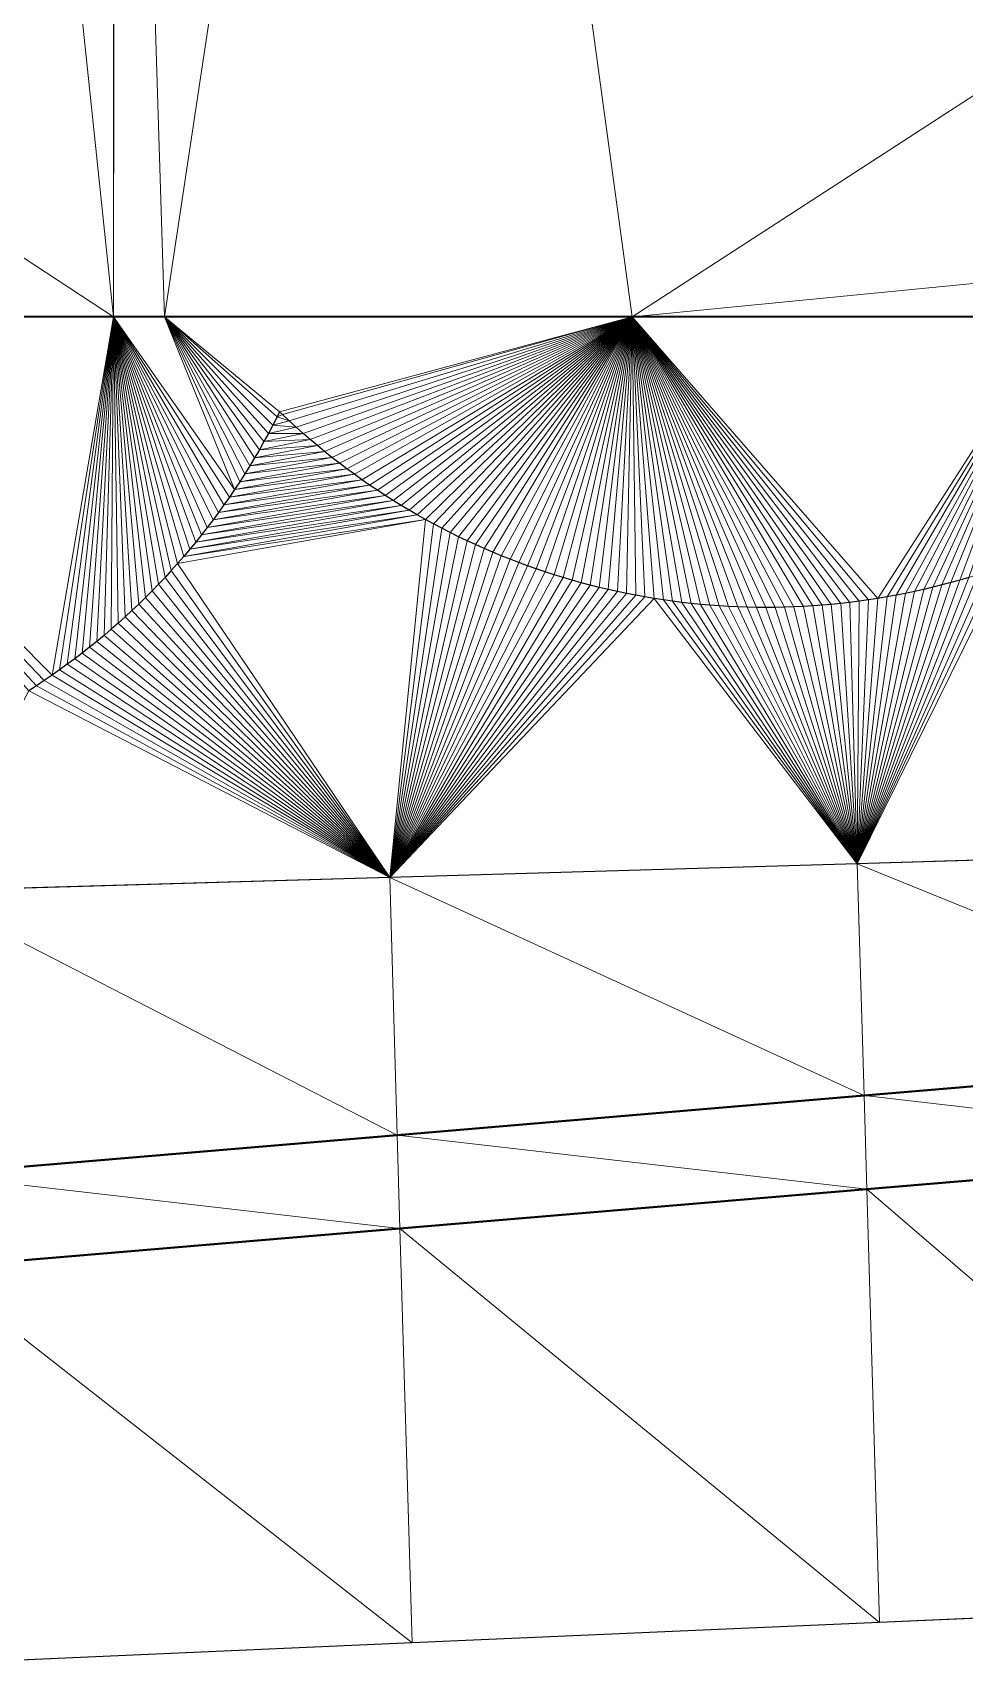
# Model space of a CAD drawing. Header units: metres. Extents: x 246428 to 246884, y 7418966 to 7419490.
# Drawn here: x 246848.24 to 246858.19, y 7419351.73 to 7419369.16 of the extents above; entities that cross this region are included whole.
import ezdxf

# ---------------------------------------------------------------- set-up
doc = ezdxf.new("R2010")
doc.units = ezdxf.units.M
doc.linetypes.add('blank name', pattern=[0])
doc.linetypes.add('HIDDEN', pattern=[9.525, 6.35, -3.175])
doc.layers.add('_12D_UNMAPPED', color=7, linetype='Continuous')
for name, color, linetype, lineweight in [('BATTER', 250, 'HIDDEN', 25), ('DRAINAGE_SWALE', 7, 'CHANNEL_DASHDOT_X4', 40), ('GRADELINES', 250, 'HIDDEN', 25), ('MISC_PATHS', 7, 'Continuous', 35)]:
    doc.layers.add(name, color=color, linetype=linetype, lineweight=lineweight)
doc.layers.add('KERB_BACK', color=7, linetype='Continuous', lineweight=35, true_color=0x5fd2ff)
doc.styles.get("Standard").update_dxf_attribs({"font": 'romans.shx', "width": 0.65})
doc.linetypes.add('CHANNEL_DASHDOT_X4', pattern='A,6,-1,1,-1,0.004,[">",Standard,S=4,R=0,X=0,Y=-1.7144],0.004,1,-1,6,-1,1,-1', length=20.008)

msp = doc.modelspace()

# ---------------------------------------------------------------- linework, layer by layer
at = {"layer": '_12D_UNMAPPED', "color": 3, "linetype": 'blank name', "lineweight": 0}
for points in [[(246849.1, 7419366.12, 36.702), (246839, 7419372.753, 36.583), (246847.267, 7419383.53, 36.571)], [(246849.1, 7419366.12, 36.702), (246847.267, 7419383.53, 36.571), (246849.1, 7419383.53, 36.585)], [(246849.643, 7419366.12, 36.698), (246849.1, 7419366.12, 36.702), (246849.1, 7419383.53, 36.585)], [(246849.643, 7419366.12, 36.698), (246849.1, 7419383.53, 36.585), (246852.267, 7419383.53, 36.561)], [(246854.643, 7419366.12, 36.661), (246849.643, 7419366.12, 36.698), (246852.267, 7419383.53, 36.561)], [(246859.2, 7419369.071, 36.608), (246854.643, 7419366.12, 36.661), (246852.267, 7419383.53, 36.561)], [(246857.267, 7419383.53, 36.524), (246859.2, 7419369.071, 36.608), (246852.267, 7419383.53, 36.561)], [(246859.2, 7419369.071, 36.608), (246857.267, 7419383.53, 36.524), (246859.2, 7419383.53, 36.51)], [(246839, 7419372.753, 36.583), (246849.1, 7419366.12, 36.702), (246844.643, 7419366.12, 36.669)], [(246854.643, 7419366.12, 36.661), (246859.2, 7419369.071, 36.608), (246859.2, 7419366.564, 36.625)], [(246854.643, 7419366.12, 36.661), (246859.2, 7419366.564, 36.625), (246859.2, 7419366.12, 36.628)], [(246844.643, 7419366.12, 36.669), (246849.1, 7419366.12, 36.702), (246848.443, 7419362.288, 36.723)], [(246844.643, 7419366.12, 36.669), (246848.443, 7419362.288, 36.723), (246848.36, 7419362.232, 36.723)], [(246844.643, 7419366.12, 36.669), (246848.36, 7419362.232, 36.723), (246848.277, 7419362.176, 36.723)], [(246844.643, 7419366.12, 36.669), (246848.277, 7419362.176, 36.723), (246848.193, 7419362.122, 36.722)], [(246849.1, 7419366.12, 36.702), (246848.524, 7419362.346, 36.723), (246848.443, 7419362.288, 36.723)], [(246849.1, 7419366.12, 36.702), (246848.605, 7419362.405, 36.724), (246848.524, 7419362.346, 36.723)], [(246849.1, 7419366.12, 36.702), (246848.686, 7419362.464, 36.724), (246848.605, 7419362.405, 36.724)], [(246849.1, 7419366.12, 36.702), (246848.765, 7419362.525, 36.724), (246848.686, 7419362.464, 36.724)], [(246849.1, 7419366.12, 36.702), (246848.843, 7419362.587, 36.724), (246848.765, 7419362.525, 36.724)], [(246849.1, 7419366.12, 36.702), (246848.921, 7419362.65, 36.724), (246848.843, 7419362.587, 36.724)], [(246849.1, 7419366.12, 36.702), (246848.998, 7419362.714, 36.724), (246848.921, 7419362.65, 36.724)], [(246849.1, 7419366.12, 36.702), (246849.074, 7419362.779, 36.724), (246848.998, 7419362.714, 36.724)], [(246849.1, 7419366.12, 36.702), (246849.149, 7419362.845, 36.724), (246849.074, 7419362.779, 36.724)], [(246849.1, 7419366.12, 36.702), (246850.102, 7419363.868, 36.71), (246850.041, 7419363.789, 36.711)], [(246849.1, 7419366.12, 36.702), (246850.28, 7419364.109, 36.707), (246850.222, 7419364.028, 36.708)], [(246849.1, 7419366.12, 36.702), (246850.222, 7419364.028, 36.708), (246850.163, 7419363.948, 36.709)], [(246849.1, 7419366.12, 36.702), (246849.643, 7419366.12, 36.698), (246850.394, 7419364.274, 36.705)], [(246849.1, 7419366.12, 36.702), (246850.394, 7419364.274, 36.705), (246850.338, 7419364.191, 36.706)], [(246849.1, 7419366.12, 36.702), (246850.338, 7419364.191, 36.706), (246850.28, 7419364.109, 36.707)], [(246849.1, 7419366.12, 36.702), (246850.163, 7419363.948, 36.709), (246850.102, 7419363.868, 36.71)], [(246849.1, 7419366.12, 36.702), (246849.978, 7419363.711, 36.712), (246849.914, 7419363.634, 36.713)], [(246849.1, 7419366.12, 36.702), (246850.041, 7419363.789, 36.711), (246849.978, 7419363.711, 36.712)], [(246849.1, 7419366.12, 36.702), (246849.914, 7419363.634, 36.713), (246849.85, 7419363.558, 36.714)], [(246849.1, 7419366.12, 36.702), (246849.85, 7419363.558, 36.714), (246849.784, 7419363.482, 36.715)], [(246849.1, 7419366.12, 36.702), (246849.784, 7419363.482, 36.715), (246849.717, 7419363.408, 36.716)], [(246849.1, 7419366.12, 36.702), (246849.717, 7419363.408, 36.716), (246849.65, 7419363.334, 36.717)], [(246849.1, 7419366.12, 36.702), (246849.65, 7419363.334, 36.717), (246849.581, 7419363.262, 36.718)], [(246849.1, 7419366.12, 36.702), (246849.581, 7419363.262, 36.718), (246849.511, 7419363.19, 36.719)], [(246849.1, 7419366.12, 36.702), (246849.511, 7419363.19, 36.719), (246849.441, 7419363.119, 36.72)], [(246849.1, 7419366.12, 36.702), (246849.441, 7419363.119, 36.72), (246849.369, 7419363.049, 36.721)], [(246849.1, 7419366.12, 36.702), (246849.369, 7419363.049, 36.721), (246849.297, 7419362.98, 36.722)], [(246849.1, 7419366.12, 36.702), (246849.297, 7419362.98, 36.722), (246849.223, 7419362.912, 36.723)], [(246849.1, 7419366.12, 36.702), (246849.223, 7419362.912, 36.723), (246849.149, 7419362.845, 36.724)], [(246849.643, 7419366.12, 36.698), (246850.756, 7419364.873, 36.698), (246850.707, 7419364.785, 36.699)], [(246849.643, 7419366.12, 36.698), (246850.503, 7419364.441, 36.703), (246850.449, 7419364.357, 36.704)], [(246849.643, 7419366.12, 36.698), (246850.803, 7419364.961, 36.697), (246850.756, 7419364.873, 36.698)], [(246849.643, 7419366.12, 36.698), (246850.849, 7419365.05, 36.696), (246850.803, 7419364.961, 36.697)], [(246849.643, 7419366.12, 36.698), (246854.643, 7419366.12, 36.661), (246850.875, 7419365.103, 36.696)], [(246849.643, 7419366.12, 36.698), (246850.875, 7419365.103, 36.696), (246850.849, 7419365.05, 36.696)], [(246849.643, 7419366.12, 36.698), (246850.707, 7419364.785, 36.699), (246850.658, 7419364.698, 36.7)], [(246849.643, 7419366.12, 36.698), (246850.658, 7419364.698, 36.7), (246850.607, 7419364.612, 36.701)], [(246849.643, 7419366.12, 36.698), (246850.607, 7419364.612, 36.701), (246850.556, 7419364.526, 36.702)], [(246849.643, 7419366.12, 36.698), (246850.556, 7419364.526, 36.702), (246850.503, 7419364.441, 36.703)], [(246849.643, 7419366.12, 36.698), (246850.449, 7419364.357, 36.704), (246850.394, 7419364.274, 36.705)], [(246854.643, 7419366.12, 36.661), (246850.905, 7419365.075, 36.696), (246850.875, 7419365.103, 36.696)], [(246854.643, 7419366.12, 36.661), (246850.978, 7419365.006, 36.696), (246850.905, 7419365.075, 36.696)], [(246854.643, 7419366.12, 36.661), (246851.052, 7419364.939, 36.696), (246850.978, 7419365.006, 36.696)], [(246854.643, 7419366.12, 36.661), (246851.126, 7419364.872, 36.696), (246851.052, 7419364.939, 36.696)], [(246854.643, 7419366.12, 36.661), (246851.202, 7419364.807, 36.695), (246851.126, 7419364.872, 36.696)], [(246854.643, 7419366.12, 36.661), (246851.278, 7419364.743, 36.695), (246851.202, 7419364.807, 36.695)], [(246854.643, 7419366.12, 36.661), (246851.356, 7419364.679, 36.695), (246851.278, 7419364.743, 36.695)], [(246854.643, 7419366.12, 36.661), (246851.434, 7419364.617, 36.695), (246851.356, 7419364.679, 36.695)], [(246854.643, 7419366.12, 36.661), (246851.513, 7419364.556, 36.695), (246851.434, 7419364.617, 36.695)], [(246854.643, 7419366.12, 36.661), (246851.593, 7419364.495, 36.695), (246851.513, 7419364.556, 36.695)], [(246854.643, 7419366.12, 36.661), (246851.674, 7419364.436, 36.694), (246851.593, 7419364.495, 36.695)], [(246854.643, 7419366.12, 36.661), (246851.755, 7419364.378, 36.694), (246851.674, 7419364.436, 36.694)], [(246854.643, 7419366.12, 36.661), (246851.837, 7419364.321, 36.694), (246851.755, 7419364.378, 36.694)], [(246854.643, 7419366.12, 36.661), (246851.92, 7419364.265, 36.694), (246851.837, 7419364.321, 36.694)], [(246854.643, 7419366.12, 36.661), (246852.004, 7419364.211, 36.694), (246851.92, 7419364.265, 36.694)], [(246854.643, 7419366.12, 36.661), (246852.088, 7419364.157, 36.693), (246852.004, 7419364.211, 36.694)], [(246854.643, 7419366.12, 36.661), (246852.173, 7419364.104, 36.693), (246852.088, 7419364.157, 36.693)], [(246854.643, 7419366.12, 36.661), (246852.259, 7419364.053, 36.693), (246852.173, 7419364.104, 36.693)], [(246854.643, 7419366.12, 36.661), (246852.345, 7419364.003, 36.692), (246852.259, 7419364.053, 36.693)], [(246854.643, 7419366.12, 36.661), (246852.433, 7419363.954, 36.692), (246852.345, 7419364.003, 36.692)], [(246854.643, 7419366.12, 36.661), (246852.52, 7419363.906, 36.692), (246852.433, 7419363.954, 36.692)], [(246854.643, 7419366.12, 36.661), (246852.609, 7419363.859, 36.691), (246852.52, 7419363.906, 36.692)], [(246854.643, 7419366.12, 36.661), (246852.698, 7419363.814, 36.691), (246852.609, 7419363.859, 36.691)], [(246854.643, 7419366.12, 36.661), (246852.787, 7419363.769, 36.691), (246852.698, 7419363.814, 36.691)], [(246854.643, 7419366.12, 36.661), (246852.878, 7419363.726, 36.69), (246852.787, 7419363.769, 36.691)], [(246854.643, 7419366.12, 36.661), (246852.968, 7419363.684, 36.69), (246852.878, 7419363.726, 36.69)], [(246854.643, 7419366.12, 36.661), (246853.06, 7419363.643, 36.69), (246852.968, 7419363.684, 36.69)], [(246854.643, 7419366.12, 36.661), (246853.152, 7419363.604, 36.689), (246853.06, 7419363.643, 36.69)], [(246854.643, 7419366.12, 36.661), (246853.244, 7419363.566, 36.689), (246853.152, 7419363.604, 36.689)], [(246854.643, 7419366.12, 36.661), (246853.337, 7419363.528, 36.688), (246853.244, 7419363.566, 36.689)], [(246854.643, 7419366.12, 36.661), (246853.43, 7419363.493, 36.688), (246853.337, 7419363.528, 36.688)], [(246854.643, 7419366.12, 36.661), (246853.524, 7419363.458, 36.687), (246853.43, 7419363.493, 36.688)], [(246854.643, 7419366.12, 36.661), (246853.618, 7419363.425, 36.687), (246853.524, 7419363.458, 36.687)], [(246854.643, 7419366.12, 36.661), (246853.713, 7419363.393, 36.686), (246853.618, 7419363.425, 36.687)], [(246854.643, 7419366.12, 36.661), (246853.808, 7419363.362, 36.686), (246853.713, 7419363.393, 36.686)], [(246854.643, 7419366.12, 36.661), (246853.904, 7419363.332, 36.685), (246853.808, 7419363.362, 36.686)], [(246854.643, 7419366.12, 36.661), (246854, 7419363.304, 36.685), (246853.904, 7419363.332, 36.685)], [(246854.643, 7419366.12, 36.661), (246854.096, 7419363.277, 36.684), (246854, 7419363.304, 36.685)], [(246854.643, 7419366.12, 36.661), (246854.193, 7419363.252, 36.684), (246854.096, 7419363.277, 36.684)], [(246854.643, 7419366.12, 36.661), (246854.29, 7419363.227, 36.683), (246854.193, 7419363.252, 36.684)], [(246854.643, 7419366.12, 36.661), (246854.387, 7419363.204, 36.683), (246854.29, 7419363.227, 36.683)], [(246854.643, 7419366.12, 36.661), (246854.484, 7419363.182, 36.682), (246854.387, 7419363.204, 36.683)], [(246854.643, 7419366.12, 36.661), (246854.582, 7419363.162, 36.682), (246854.484, 7419363.182, 36.682)], [(246854.643, 7419366.12, 36.661), (246854.681, 7419363.143, 36.681), (246854.582, 7419363.162, 36.682)], [(246854.643, 7419366.12, 36.661), (246855.373, 7419363.045, 36.677), (246855.274, 7419363.055, 36.677)], [(246854.643, 7419366.12, 36.661), (246855.274, 7419363.055, 36.677), (246855.175, 7419363.067, 36.678)], [(246854.643, 7419366.12, 36.661), (246855.175, 7419363.067, 36.678), (246855.075, 7419363.079, 36.679)], [(246854.643, 7419366.12, 36.661), (246855.075, 7419363.079, 36.679), (246854.976, 7419363.093, 36.679)], [(246854.643, 7419366.12, 36.661), (246854.976, 7419363.093, 36.679), (246854.878, 7419363.108, 36.68)], [(246854.643, 7419366.12, 36.661), (246854.878, 7419363.108, 36.68), (246854.779, 7419363.125, 36.68)], [(246854.643, 7419366.12, 36.661), (246854.779, 7419363.125, 36.68), (246854.681, 7419363.143, 36.681)], [(246854.643, 7419366.12, 36.661), (246859.2, 7419366.12, 36.628), (246857.267, 7419363.109, 36.662)], [(246855.373, 7419363.045, 36.677), (246854.643, 7419366.12, 36.661), (246855.473, 7419363.037, 36.676)], [(246854.643, 7419366.12, 36.661), (246857.267, 7419363.109, 36.662), (246857.168, 7419363.094, 36.663)], [(246854.643, 7419366.12, 36.661), (246857.168, 7419363.094, 36.663), (246857.069, 7419363.08, 36.664)], [(246854.643, 7419366.12, 36.661), (246857.069, 7419363.08, 36.664), (246856.97, 7419363.067, 36.665)], [(246854.643, 7419366.12, 36.661), (246856.97, 7419363.067, 36.665), (246856.871, 7419363.056, 36.665)], [(246854.643, 7419366.12, 36.661), (246856.871, 7419363.056, 36.665), (246856.771, 7419363.046, 36.666)], [(246854.643, 7419366.12, 36.661), (246856.771, 7419363.046, 36.666), (246856.672, 7419363.037, 36.667)], [(246854.643, 7419366.12, 36.661), (246856.672, 7419363.037, 36.667), (246856.572, 7419363.03, 36.668)], [(246854.643, 7419366.12, 36.661), (246856.572, 7419363.03, 36.668), (246856.472, 7419363.024, 36.669)], [(246854.643, 7419366.12, 36.661), (246856.472, 7419363.024, 36.669), (246856.372, 7419363.019, 36.669)], [(246854.643, 7419366.12, 36.661), (246856.372, 7419363.019, 36.669), (246856.272, 7419363.016, 36.67)], [(246854.643, 7419366.12, 36.661), (246856.272, 7419363.016, 36.67), (246856.172, 7419363.014, 36.671)], [(246854.643, 7419366.12, 36.661), (246856.172, 7419363.014, 36.671), (246856.072, 7419363.013, 36.672)], [(246854.643, 7419366.12, 36.661), (246856.072, 7419363.013, 36.672), (246855.972, 7419363.014, 36.672)], [(246854.643, 7419366.12, 36.661), (246855.972, 7419363.014, 36.672), (246855.872, 7419363.016, 36.673)], [(246854.643, 7419366.12, 36.661), (246855.872, 7419363.016, 36.673), (246855.773, 7419363.019, 36.674)], [(246854.643, 7419366.12, 36.661), (246855.773, 7419363.019, 36.674), (246855.673, 7419363.023, 36.675)], [(246854.643, 7419366.12, 36.661), (246855.673, 7419363.023, 36.675), (246855.573, 7419363.029, 36.675)], [(246854.643, 7419366.12, 36.661), (246855.573, 7419363.029, 36.675), (246855.473, 7419363.037, 36.676)], [(246859.2, 7419366.12, 36.628), (246857.366, 7419363.126, 36.661), (246857.267, 7419363.109, 36.662)], [(246859.2, 7419366.12, 36.628), (246857.464, 7419363.144, 36.661), (246857.366, 7419363.126, 36.661)], [(246859.2, 7419366.12, 36.628), (246857.562, 7419363.163, 36.66), (246857.464, 7419363.144, 36.661)], [(246859.2, 7419366.12, 36.628), (246857.66, 7419363.184, 36.659), (246857.562, 7419363.163, 36.66)], [(246859.2, 7419366.12, 36.628), (246857.758, 7419363.206, 36.658), (246857.66, 7419363.184, 36.659)], [(246859.2, 7419366.12, 36.628), (246857.855, 7419363.229, 36.657), (246857.758, 7419363.206, 36.658)], [(246859.2, 7419366.12, 36.628), (246857.952, 7419363.253, 36.656), (246857.855, 7419363.229, 36.657)], [(246859.2, 7419366.12, 36.628), (246858.049, 7419363.279, 36.655), (246857.952, 7419363.253, 36.656)], [(246859.2, 7419366.12, 36.628), (246858.145, 7419363.306, 36.654), (246858.049, 7419363.279, 36.655)], [(246859.2, 7419366.12, 36.628), (246858.241, 7419363.334, 36.654), (246858.145, 7419363.306, 36.654)], [(246850.849, 7419365.05, 36.696), (246850.978, 7419365.006, 36.696), (246850.803, 7419364.961, 36.697)], [(246850.875, 7419365.103, 36.696), (246850.905, 7419365.075, 36.696), (246850.849, 7419365.05, 36.696)], [(246850.905, 7419365.075, 36.696), (246850.978, 7419365.006, 36.696), (246850.849, 7419365.05, 36.696)], [(246850.756, 7419364.873, 36.698), (246851.126, 7419364.872, 36.696), (246850.707, 7419364.785, 36.699)], [(246851.126, 7419364.872, 36.696), (246851.202, 7419364.807, 36.695), (246850.707, 7419364.785, 36.699)], [(246850.803, 7419364.961, 36.697), (246851.052, 7419364.939, 36.696), (246850.756, 7419364.873, 36.698)], [(246851.052, 7419364.939, 36.696), (246851.126, 7419364.872, 36.696), (246850.756, 7419364.873, 36.698)], [(246850.978, 7419365.006, 36.696), (246851.052, 7419364.939, 36.696), (246850.803, 7419364.961, 36.697)], [(246850.607, 7419364.612, 36.701), (246851.356, 7419364.679, 36.695), (246850.556, 7419364.526, 36.702)], [(246851.356, 7419364.679, 36.695), (246851.434, 7419364.617, 36.695), (246850.556, 7419364.526, 36.702)], [(246850.658, 7419364.698, 36.7), (246851.278, 7419364.743, 36.695), (246850.607, 7419364.612, 36.701)], [(246851.278, 7419364.743, 36.695), (246851.356, 7419364.679, 36.695), (246850.607, 7419364.612, 36.701)], [(246850.707, 7419364.785, 36.699), (246851.202, 7419364.807, 36.695), (246850.658, 7419364.698, 36.7)], [(246851.202, 7419364.807, 36.695), (246851.278, 7419364.743, 36.695), (246850.658, 7419364.698, 36.7)], [(246851.513, 7419364.556, 36.695), (246851.593, 7419364.495, 36.695), (246850.449, 7419364.357, 36.704)], [(246850.503, 7419364.441, 36.703), (246851.513, 7419364.556, 36.695), (246850.449, 7419364.357, 36.704)], [(246850.556, 7419364.526, 36.702), (246851.434, 7419364.617, 36.695), (246850.503, 7419364.441, 36.703)], [(246851.434, 7419364.617, 36.695), (246851.513, 7419364.556, 36.695), (246850.503, 7419364.441, 36.703)], [(246851.755, 7419364.378, 36.694), (246851.837, 7419364.321, 36.694), (246850.28, 7419364.109, 36.707)], [(246850.338, 7419364.191, 36.706), (246851.755, 7419364.378, 36.694), (246850.28, 7419364.109, 36.707)], [(246850.394, 7419364.274, 36.705), (246851.674, 7419364.436, 36.694), (246850.338, 7419364.191, 36.706)], [(246851.674, 7419364.436, 36.694), (246851.755, 7419364.378, 36.694), (246850.338, 7419364.191, 36.706)], [(246850.449, 7419364.357, 36.704), (246851.593, 7419364.495, 36.695), (246850.394, 7419364.274, 36.705)], [(246851.593, 7419364.495, 36.695), (246851.674, 7419364.436, 36.694), (246850.394, 7419364.274, 36.705)], [(246850.102, 7419363.868, 36.71), (246852.088, 7419364.157, 36.693), (246850.041, 7419363.789, 36.711)], [(246852.088, 7419364.157, 36.693), (246852.173, 7419364.104, 36.693), (246850.041, 7419363.789, 36.711)], [(246850.163, 7419363.948, 36.709), (246852.004, 7419364.211, 36.694), (246850.102, 7419363.868, 36.71)], [(246852.004, 7419364.211, 36.694), (246852.088, 7419364.157, 36.693), (246850.102, 7419363.868, 36.71)], [(246851.92, 7419364.265, 36.694), (246852.004, 7419364.211, 36.694), (246850.163, 7419363.948, 36.709)], [(246850.222, 7419364.028, 36.708), (246851.92, 7419364.265, 36.694), (246850.163, 7419363.948, 36.709)], [(246851.837, 7419364.321, 36.694), (246851.92, 7419364.265, 36.694), (246850.222, 7419364.028, 36.708)], [(246850.28, 7419364.109, 36.707), (246851.837, 7419364.321, 36.694), (246850.222, 7419364.028, 36.708)], [(246852.345, 7419364.003, 36.692), (246852.433, 7419363.954, 36.692), (246849.85, 7419363.558, 36.714)], [(246849.914, 7419363.634, 36.713), (246852.345, 7419364.003, 36.692), (246849.85, 7419363.558, 36.714)], [(246849.978, 7419363.711, 36.712), (246852.259, 7419364.053, 36.693), (246849.914, 7419363.634, 36.713)], [(246852.259, 7419364.053, 36.693), (246852.345, 7419364.003, 36.692), (246849.914, 7419363.634, 36.713)], [(246850.041, 7419363.789, 36.711), (246852.173, 7419364.104, 36.693), (246849.978, 7419363.711, 36.712)], [(246852.173, 7419364.104, 36.693), (246852.259, 7419364.053, 36.693), (246849.978, 7419363.711, 36.712)], [(246849.85, 7419363.558, 36.714), (246852.433, 7419363.954, 36.692), (246849.784, 7419363.482, 36.715)], [(246852.433, 7419363.954, 36.692), (246852.051, 7419360.128, 36.689), (246849.784, 7419363.482, 36.715)], [(246852.52, 7419363.906, 36.692), (246852.051, 7419360.128, 36.689), (246852.433, 7419363.954, 36.692)], [(246852.609, 7419363.859, 36.691), (246852.051, 7419360.128, 36.689), (246852.52, 7419363.906, 36.692)], [(246852.698, 7419363.814, 36.691), (246852.051, 7419360.128, 36.689), (246852.609, 7419363.859, 36.691)], [(246852.787, 7419363.769, 36.691), (246852.051, 7419360.128, 36.689), (246852.698, 7419363.814, 36.691)], [(246852.878, 7419363.726, 36.69), (246852.051, 7419360.128, 36.689), (246852.787, 7419363.769, 36.691)], [(246852.968, 7419363.684, 36.69), (246852.051, 7419360.128, 36.689), (246852.878, 7419363.726, 36.69)], [(246853.06, 7419363.643, 36.69), (246852.051, 7419360.128, 36.689), (246852.968, 7419363.684, 36.69)], [(246853.152, 7419363.604, 36.689), (246852.051, 7419360.128, 36.689), (246853.06, 7419363.643, 36.69)], [(246849.784, 7419363.482, 36.715), (246852.051, 7419360.128, 36.689), (246849.717, 7419363.408, 36.716)], [(246853.244, 7419363.566, 36.689), (246852.051, 7419360.128, 36.689), (246853.152, 7419363.604, 36.689)], [(246853.337, 7419363.528, 36.688), (246852.051, 7419360.128, 36.689), (246853.244, 7419363.566, 36.689)], [(246853.43, 7419363.493, 36.688), (246852.051, 7419360.128, 36.689), (246853.337, 7419363.528, 36.688)], [(246853.524, 7419363.458, 36.687), (246852.051, 7419360.128, 36.689), (246853.43, 7419363.493, 36.688)], [(246853.618, 7419363.425, 36.687), (246852.051, 7419360.128, 36.689), (246853.524, 7419363.458, 36.687)], [(246862.046, 7419360.421, 36.621), (246857.048, 7419360.274, 36.655), (246858.62, 7419363.46, 36.65)], [(246858.62, 7419363.46, 36.65), (246857.048, 7419360.274, 36.655), (246858.526, 7419363.427, 36.651)], [(246849.65, 7419363.334, 36.717), (246852.051, 7419360.128, 36.689), (246849.581, 7419363.262, 36.718)], [(246849.717, 7419363.408, 36.716), (246852.051, 7419360.128, 36.689), (246849.65, 7419363.334, 36.717)], [(246853.713, 7419363.393, 36.686), (246852.051, 7419360.128, 36.689), (246853.618, 7419363.425, 36.687)], [(246853.808, 7419363.362, 36.686), (246852.051, 7419360.128, 36.689), (246853.713, 7419363.393, 36.686)], [(246853.904, 7419363.332, 36.685), (246852.051, 7419360.128, 36.689), (246853.808, 7419363.362, 36.686)], [(246854, 7419363.304, 36.685), (246852.051, 7419360.128, 36.689), (246853.904, 7419363.332, 36.685)], [(246854.096, 7419363.277, 36.684), (246852.051, 7419360.128, 36.689), (246854, 7419363.304, 36.685)], [(246858.526, 7419363.427, 36.651), (246857.048, 7419360.274, 36.655), (246858.432, 7419363.395, 36.652)], [(246858.432, 7419363.395, 36.652), (246857.048, 7419360.274, 36.655), (246858.336, 7419363.364, 36.653)], [(246858.336, 7419363.364, 36.653), (246857.048, 7419360.274, 36.655), (246858.241, 7419363.334, 36.654)], [(246858.241, 7419363.334, 36.654), (246857.048, 7419360.274, 36.655), (246858.145, 7419363.306, 36.654)], [(246858.145, 7419363.306, 36.654), (246857.048, 7419360.274, 36.655), (246858.049, 7419363.279, 36.655)], [(246849.441, 7419363.119, 36.72), (246852.051, 7419360.128, 36.689), (246849.369, 7419363.049, 36.721)], [(246849.511, 7419363.19, 36.719), (246852.051, 7419360.128, 36.689), (246849.441, 7419363.119, 36.72)], [(246849.581, 7419363.262, 36.718), (246852.051, 7419360.128, 36.689), (246849.511, 7419363.19, 36.719)], [(246854.193, 7419363.252, 36.684), (246852.051, 7419360.128, 36.689), (246854.096, 7419363.277, 36.684)], [(246854.29, 7419363.227, 36.683), (246852.051, 7419360.128, 36.689), (246854.193, 7419363.252, 36.684)], [(246854.387, 7419363.204, 36.683), (246852.051, 7419360.128, 36.689), (246854.29, 7419363.227, 36.683)], [(246854.484, 7419363.182, 36.682), (246852.051, 7419360.128, 36.689), (246854.387, 7419363.204, 36.683)], [(246854.582, 7419363.162, 36.682), (246852.051, 7419360.128, 36.689), (246854.484, 7419363.182, 36.682)], [(246854.681, 7419363.143, 36.681), (246852.051, 7419360.128, 36.689), (246854.582, 7419363.162, 36.682)], [(246854.779, 7419363.125, 36.68), (246852.051, 7419360.128, 36.689), (246854.681, 7419363.143, 36.681)], [(246854.878, 7419363.108, 36.68), (246852.051, 7419360.128, 36.689), (246854.779, 7419363.125, 36.68)], [(246858.049, 7419363.279, 36.655), (246857.048, 7419360.274, 36.655), (246857.952, 7419363.253, 36.656)], [(246857.952, 7419363.253, 36.656), (246857.048, 7419360.274, 36.655), (246857.855, 7419363.229, 36.657)], [(246857.855, 7419363.229, 36.657), (246857.048, 7419360.274, 36.655), (246857.758, 7419363.206, 36.658)], [(246857.758, 7419363.206, 36.658), (246857.048, 7419360.274, 36.655), (246857.66, 7419363.184, 36.659)], [(246857.66, 7419363.184, 36.659), (246857.048, 7419360.274, 36.655), (246857.562, 7419363.163, 36.66)], [(246857.562, 7419363.163, 36.66), (246857.048, 7419360.274, 36.655), (246857.464, 7419363.144, 36.661)], [(246857.464, 7419363.144, 36.661), (246857.048, 7419360.274, 36.655), (246857.366, 7419363.126, 36.661)], [(246857.366, 7419363.126, 36.661), (246857.048, 7419360.274, 36.655), (246857.267, 7419363.109, 36.662)], [(246857.267, 7419363.109, 36.662), (246857.048, 7419360.274, 36.655), (246857.168, 7419363.094, 36.663)], [(246849.297, 7419362.98, 36.722), (246852.051, 7419360.128, 36.689), (246849.223, 7419362.912, 36.723)], [(246849.369, 7419363.049, 36.721), (246852.051, 7419360.128, 36.689), (246849.297, 7419362.98, 36.722)], [(246852.051, 7419360.128, 36.689), (246854.878, 7419363.108, 36.68), (246857.048, 7419360.274, 36.655)], [(246854.878, 7419363.108, 36.68), (246854.976, 7419363.093, 36.679), (246857.048, 7419360.274, 36.655)], [(246854.976, 7419363.093, 36.679), (246855.075, 7419363.079, 36.679), (246857.048, 7419360.274, 36.655)], [(246855.075, 7419363.079, 36.679), (246855.175, 7419363.067, 36.678), (246857.048, 7419360.274, 36.655)], [(246855.175, 7419363.067, 36.678), (246855.274, 7419363.055, 36.677), (246857.048, 7419360.274, 36.655)], [(246855.274, 7419363.055, 36.677), (246855.373, 7419363.045, 36.677), (246857.048, 7419360.274, 36.655)], [(246857.048, 7419360.274, 36.655), (246855.373, 7419363.045, 36.677), (246855.473, 7419363.037, 36.676)], [(246855.573, 7419363.029, 36.675), (246857.048, 7419360.274, 36.655), (246855.473, 7419363.037, 36.676)], [(246855.673, 7419363.023, 36.675), (246857.048, 7419360.274, 36.655), (246855.573, 7419363.029, 36.675)], [(246855.773, 7419363.019, 36.674), (246857.048, 7419360.274, 36.655), (246855.673, 7419363.023, 36.675)], [(246855.872, 7419363.016, 36.673), (246857.048, 7419360.274, 36.655), (246855.773, 7419363.019, 36.674)], [(246855.972, 7419363.014, 36.672), (246857.048, 7419360.274, 36.655), (246855.872, 7419363.016, 36.673)], [(246856.072, 7419363.013, 36.672), (246857.048, 7419360.274, 36.655), (246855.972, 7419363.014, 36.672)], [(246856.172, 7419363.014, 36.671), (246857.048, 7419360.274, 36.655), (246856.072, 7419363.013, 36.672)], [(246856.272, 7419363.016, 36.67), (246857.048, 7419360.274, 36.655), (246856.172, 7419363.014, 36.671)], [(246856.372, 7419363.019, 36.669), (246857.048, 7419360.274, 36.655), (246856.272, 7419363.016, 36.67)], [(246856.472, 7419363.024, 36.669), (246857.048, 7419360.274, 36.655), (246856.372, 7419363.019, 36.669)], [(246856.572, 7419363.03, 36.668), (246857.048, 7419360.274, 36.655), (246856.472, 7419363.024, 36.669)], [(246856.672, 7419363.037, 36.667), (246857.048, 7419360.274, 36.655), (246856.572, 7419363.03, 36.668)], [(246856.771, 7419363.046, 36.666), (246857.048, 7419360.274, 36.655), (246856.672, 7419363.037, 36.667)], [(246856.871, 7419363.056, 36.665), (246857.048, 7419360.274, 36.655), (246856.771, 7419363.046, 36.666)], [(246856.97, 7419363.067, 36.665), (246857.048, 7419360.274, 36.655), (246856.871, 7419363.056, 36.665)], [(246857.069, 7419363.08, 36.664), (246857.048, 7419360.274, 36.655), (246856.97, 7419363.067, 36.665)], [(246857.168, 7419363.094, 36.663), (246857.048, 7419360.274, 36.655), (246857.069, 7419363.08, 36.664)], [(246849.074, 7419362.779, 36.724), (246852.051, 7419360.128, 36.689), (246848.998, 7419362.714, 36.724)], [(246849.149, 7419362.845, 36.724), (246852.051, 7419360.128, 36.689), (246849.074, 7419362.779, 36.724)], [(246849.223, 7419362.912, 36.723), (246852.051, 7419360.128, 36.689), (246849.149, 7419362.845, 36.724)], [(246848.843, 7419362.587, 36.724), (246852.051, 7419360.128, 36.689), (246848.765, 7419362.525, 36.724)], [(246848.921, 7419362.65, 36.724), (246852.051, 7419360.128, 36.689), (246848.843, 7419362.587, 36.724)], [(246848.998, 7419362.714, 36.724), (246852.051, 7419360.128, 36.689), (246848.921, 7419362.65, 36.724)], [(246848.686, 7419362.464, 36.724), (246852.051, 7419360.128, 36.689), (246848.605, 7419362.405, 36.724)], [(246848.765, 7419362.525, 36.724), (246852.051, 7419360.128, 36.689), (246848.686, 7419362.464, 36.724)], [(246848.443, 7419362.288, 36.723), (246852.051, 7419360.128, 36.689), (246848.36, 7419362.232, 36.723)], [(246848.524, 7419362.346, 36.723), (246852.051, 7419360.128, 36.689), (246848.443, 7419362.288, 36.723)], [(246848.605, 7419362.405, 36.724), (246852.051, 7419360.128, 36.689), (246848.524, 7419362.346, 36.723)], [(246852.051, 7419360.128, 36.689), (246847.053, 7419359.981, 36.722), (246848.193, 7419362.122, 36.722)], [(246848.277, 7419362.176, 36.723), (246852.051, 7419360.128, 36.689), (246848.193, 7419362.122, 36.722)], [(246848.36, 7419362.232, 36.723), (246852.051, 7419360.128, 36.689), (246848.277, 7419362.176, 36.723)], [(246862.046, 7419360.421, 36.621), (246862.111, 7419358.217, 36.07), (246857.048, 7419360.274, 36.655)], [(246857.121, 7419357.795, 36.035), (246852.051, 7419360.128, 36.689), (246857.048, 7419360.274, 36.655)], [(246862.111, 7419358.217, 36.07), (246857.121, 7419357.795, 36.035), (246857.048, 7419360.274, 36.655)], [(246852.051, 7419360.128, 36.689), (246852.131, 7419357.374, 36), (246847.053, 7419359.981, 36.722)], [(246852.131, 7419357.374, 36), (246847.142, 7419356.952, 35.965), (246847.053, 7419359.981, 36.722)], [(246857.121, 7419357.795, 36.035), (246852.131, 7419357.374, 36), (246852.051, 7419360.128, 36.689)], [(246857.121, 7419357.795, 36.035), (246862.111, 7419358.217, 36.07), (246862.14, 7419357.217, 36.05)], [(246852.131, 7419357.374, 36), (246857.121, 7419357.795, 36.035), (246857.151, 7419356.796, 36.015)], [(246857.121, 7419357.795, 36.035), (246862.14, 7419357.217, 36.05), (246857.151, 7419356.796, 36.015)], [(246847.142, 7419356.952, 35.965), (246852.131, 7419357.374, 36), (246852.161, 7419356.374, 35.98)], [(246852.161, 7419356.374, 35.98), (246852.131, 7419357.374, 36), (246857.151, 7419356.796, 36.015)], [(246857.151, 7419356.796, 36.015), (246862.14, 7419357.217, 36.05), (246862.282, 7419352.381, 37.259)], [(246847.142, 7419356.952, 35.965), (246852.161, 7419356.374, 35.98), (246847.171, 7419355.953, 35.945)], [(246852.161, 7419356.374, 35.98), (246857.151, 7419356.796, 36.015), (246857.286, 7419352.164, 37.173)], [(246857.151, 7419356.796, 36.015), (246862.282, 7419352.381, 37.259), (246857.286, 7419352.164, 37.173)], [(246847.171, 7419355.953, 35.945), (246852.161, 7419356.374, 35.98), (246852.291, 7419351.947, 37.087)], [(246852.291, 7419351.947, 37.087), (246852.161, 7419356.374, 35.98), (246857.286, 7419352.164, 37.173)], [(246847.171, 7419355.953, 35.945), (246852.291, 7419351.947, 37.087), (246847.295, 7419351.727, 37.002)]]:
    msp.add_3dface(points, dxfattribs=at)
at = {"layer": 'BATTER'}
for points in [[(246875.291, 7419379.509, 36.418), (246875.311, 7419374.509, 36.452), (246875.331, 7419369.509, 36.486), (246875.333, 7419369.106, 36.488), (246875.333, 7419369.106, 36.488), (246875.346, 7419365.687, 36.511), (246875.318, 7419365.135, 36.515), (246875.213, 7419364.519, 36.519), (246875.032, 7419363.922, 36.524), (246874.778, 7419363.351, 36.528), (246874.455, 7419362.817, 36.532), (246874.067, 7419362.327, 36.536), (246873.622, 7419361.889, 36.541), (246873.125, 7419361.51, 36.545), (246872.585, 7419361.196, 36.549), (246872.01, 7419360.952, 36.553), (246871.409, 7419360.781, 36.558), (246870.792, 7419360.687, 36.562), (246870.493, 7419360.669, 36.564), (246867.044, 7419360.568, 36.587), (246862.046, 7419360.421, 36.621), (246857.048, 7419360.274, 36.655), (246852.051, 7419360.128, 36.689), (246847.053, 7419359.981, 36.722)], [(246883.272, 7419379.541, 37.648), (246883.29, 7419374.541, 37.664), (246883.308, 7419369.541, 37.68), (246883.309, 7419369.138, 37.681), (246883.309, 7419369.138, 37.681), (246883.6, 7419365.72, 37.679), (246883.55, 7419364.255, 37.672), (246883.286, 7419362.616, 37.661), (246882.806, 7419361.026, 37.646), (246882.121, 7419359.514, 37.628), (246881.244, 7419358.106, 37.607), (246880.193, 7419356.827, 37.584), (246878.988, 7419355.698, 37.558), (246877.653, 7419354.736, 37.532), (246876.212, 7419353.954, 37.504), (246874.689, 7419353.362, 37.475), (246873.11, 7419352.966, 37.447), (246871.5, 7419352.77, 37.418), (246870.726, 7419352.747, 37.405), (246867.278, 7419352.597, 37.346), (246862.282, 7419352.381, 37.259), (246857.286, 7419352.164, 37.173), (246852.291, 7419351.947, 37.087), (246847.295, 7419351.727, 37.002)]]:
    msp.add_polyline3d(points, dxfattribs=at)
at = {"layer": 'DRAINAGE_SWALE'}
for points in [[(246876.28, 7419379.513, 36.171), (246876.336, 7419374.513, 36.196), (246876.391, 7419369.513, 36.221), (246876.396, 7419369.11, 36.223), (246876.396, 7419369.11, 36.223), (246876.597, 7419365.692, 36.199), (246876.596, 7419364.998, 36.194), (246876.502, 7419364.215, 36.188), (246876.31, 7419363.446, 36.183), (246876.021, 7419362.701, 36.177), (246875.639, 7419361.995, 36.172), (246875.169, 7419361.337, 36.166), (246874.618, 7419360.74, 36.16), (246873.992, 7419360.212, 36.155), (246873.302, 7419359.765, 36.149), (246872.556, 7419359.405, 36.143), (246871.767, 7419359.139, 36.137), (246870.945, 7419358.973, 36.132), (246870.544, 7419358.929, 36.129), (246867.101, 7419358.638, 36.105), (246862.111, 7419358.217, 36.07), (246857.121, 7419357.795, 36.035), (246852.131, 7419357.374, 36), (246847.142, 7419356.952, 35.965)], [(246877.28, 7419379.517, 36.151), (246877.336, 7419374.517, 36.176), (246877.391, 7419369.517, 36.201), (246877.396, 7419369.114, 36.203), (246877.396, 7419369.114, 36.203), (246877.597, 7419365.696, 36.179), (246877.591, 7419364.892, 36.174), (246877.475, 7419363.986, 36.168), (246877.247, 7419363.097, 36.163), (246876.907, 7419362.238, 36.157), (246876.461, 7419361.425, 36.152), (246875.914, 7419360.669, 36.146), (246875.273, 7419359.984, 36.14), (246874.548, 7419359.381, 36.135), (246873.75, 7419358.871, 36.129), (246872.889, 7419358.462, 36.123), (246871.979, 7419358.162, 36.117), (246871.035, 7419357.977, 36.112), (246870.574, 7419357.93, 36.109), (246867.13, 7419357.639, 36.085), (246862.14, 7419357.217, 36.05), (246857.151, 7419356.796, 36.015), (246852.161, 7419356.374, 35.98), (246847.171, 7419355.953, 35.945)]]:
    msp.add_polyline3d(points, dxfattribs=at)
at = {"layer": 'GRADELINES'}
for points in [[(246849.1, 7419383.53, 36.585), (246849.1, 7419366.12, 36.702)], [(246858.241, 7419363.334, 36.654), (246858.145, 7419363.306, 36.654), (246858.145, 7419363.306, 36.654), (246858.049, 7419363.279, 36.655), (246858.049, 7419363.279, 36.655), (246857.952, 7419363.253, 36.656), (246857.952, 7419363.253, 36.656), (246857.855, 7419363.229, 36.657), (246857.855, 7419363.229, 36.657), (246857.758, 7419363.206, 36.658), (246857.758, 7419363.206, 36.658), (246857.66, 7419363.184, 36.659), (246857.66, 7419363.184, 36.659), (246857.562, 7419363.163, 36.66), (246857.562, 7419363.163, 36.66), (246857.464, 7419363.144, 36.661), (246857.464, 7419363.144, 36.661), (246857.366, 7419363.126, 36.661), (246857.366, 7419363.126, 36.661), (246857.267, 7419363.109, 36.662), (246857.267, 7419363.109, 36.662), (246857.168, 7419363.094, 36.663), (246857.168, 7419363.094, 36.663), (246857.069, 7419363.08, 36.664), (246857.069, 7419363.08, 36.664), (246856.97, 7419363.067, 36.665), (246856.97, 7419363.067, 36.665), (246856.871, 7419363.056, 36.665), (246856.871, 7419363.056, 36.665), (246856.771, 7419363.046, 36.666), (246856.771, 7419363.046, 36.666), (246856.672, 7419363.037, 36.667), (246856.672, 7419363.037, 36.667), (246856.572, 7419363.03, 36.668), (246856.572, 7419363.03, 36.668), (246856.472, 7419363.024, 36.669), (246856.472, 7419363.024, 36.669), (246856.372, 7419363.019, 36.669), (246856.372, 7419363.019, 36.669), (246856.272, 7419363.016, 36.67), (246856.272, 7419363.016, 36.67), (246856.172, 7419363.014, 36.671), (246856.172, 7419363.014, 36.671), (246856.072, 7419363.013, 36.672), (246856.072, 7419363.013, 36.672), (246855.972, 7419363.014, 36.672), (246855.972, 7419363.014, 36.672), (246855.872, 7419363.016, 36.673), (246855.872, 7419363.016, 36.673), (246855.773, 7419363.019, 36.674), (246855.773, 7419363.019, 36.674), (246855.673, 7419363.023, 36.675), (246855.673, 7419363.023, 36.675), (246855.573, 7419363.029, 36.675), (246855.573, 7419363.029, 36.675), (246855.473, 7419363.037, 36.676), (246855.473, 7419363.037, 36.676), (246855.373, 7419363.045, 36.677), (246855.373, 7419363.045, 36.677), (246855.274, 7419363.055, 36.677), (246855.274, 7419363.055, 36.677), (246855.175, 7419363.067, 36.678), (246855.175, 7419363.067, 36.678), (246855.075, 7419363.079, 36.679), (246855.075, 7419363.079, 36.679), (246854.976, 7419363.093, 36.679), (246854.976, 7419363.093, 36.679), (246854.878, 7419363.108, 36.68), (246854.878, 7419363.108, 36.68), (246854.779, 7419363.125, 36.68), (246854.779, 7419363.125, 36.68), (246854.681, 7419363.143, 36.681), (246854.681, 7419363.143, 36.681), (246854.582, 7419363.162, 36.682), (246854.582, 7419363.162, 36.682), (246854.484, 7419363.182, 36.682), (246854.484, 7419363.182, 36.682), (246854.387, 7419363.204, 36.683), (246854.387, 7419363.204, 36.683), (246854.29, 7419363.227, 36.683), (246854.29, 7419363.227, 36.683), (246854.193, 7419363.252, 36.684), (246854.193, 7419363.252, 36.684), (246854.096, 7419363.277, 36.684), (246854.096, 7419363.277, 36.684), (246854, 7419363.304, 36.685), (246854, 7419363.304, 36.685), (246853.904, 7419363.332, 36.685), (246853.904, 7419363.332, 36.685), (246853.808, 7419363.362, 36.686), (246853.808, 7419363.362, 36.686), (246853.713, 7419363.393, 36.686), (246853.713, 7419363.393, 36.686), (246853.618, 7419363.425, 36.687), (246853.618, 7419363.425, 36.687), (246853.524, 7419363.458, 36.687), (246853.524, 7419363.458, 36.687), (246853.43, 7419363.493, 36.688), (246853.43, 7419363.493, 36.688), (246853.337, 7419363.528, 36.688), (246853.337, 7419363.528, 36.688), (246853.244, 7419363.566, 36.689), (246853.244, 7419363.566, 36.689), (246853.152, 7419363.604, 36.689), (246853.152, 7419363.604, 36.689), (246853.06, 7419363.643, 36.69), (246853.06, 7419363.643, 36.69), (246852.968, 7419363.684, 36.69), (246852.968, 7419363.684, 36.69), (246852.878, 7419363.726, 36.69), (246852.878, 7419363.726, 36.69), (246852.787, 7419363.769, 36.691), (246852.787, 7419363.769, 36.691), (246852.698, 7419363.814, 36.691), (246852.698, 7419363.814, 36.691), (246852.609, 7419363.859, 36.691), (246852.609, 7419363.859, 36.691), (246852.52, 7419363.906, 36.692), (246852.52, 7419363.906, 36.692), (246852.433, 7419363.954, 36.692), (246852.433, 7419363.954, 36.692), (246852.345, 7419364.003, 36.692), (246852.345, 7419364.003, 36.692), (246852.259, 7419364.053, 36.693), (246852.259, 7419364.053, 36.693), (246852.173, 7419364.104, 36.693), (246852.173, 7419364.104, 36.693), (246852.088, 7419364.157, 36.693), (246852.088, 7419364.157, 36.693), (246852.004, 7419364.211, 36.694), (246852.004, 7419364.211, 36.694), (246851.92, 7419364.265, 36.694), (246851.92, 7419364.265, 36.694), (246851.837, 7419364.321, 36.694), (246851.837, 7419364.321, 36.694), (246851.755, 7419364.378, 36.694), (246851.755, 7419364.378, 36.694), (246851.674, 7419364.436, 36.694), (246851.674, 7419364.436, 36.694), (246851.593, 7419364.495, 36.695), (246851.593, 7419364.495, 36.695), (246851.513, 7419364.556, 36.695), (246851.513, 7419364.556, 36.695), (246851.434, 7419364.617, 36.695), (246851.434, 7419364.617, 36.695), (246851.356, 7419364.679, 36.695), (246851.356, 7419364.679, 36.695), (246851.278, 7419364.743, 36.695), (246851.278, 7419364.743, 36.695), (246851.202, 7419364.807, 36.695), (246851.202, 7419364.807, 36.695), (246851.126, 7419364.872, 36.696), (246851.126, 7419364.872, 36.696), (246851.052, 7419364.939, 36.696), (246851.052, 7419364.939, 36.696), (246850.978, 7419365.006, 36.696), (246850.978, 7419365.006, 36.696), (246850.905, 7419365.075, 36.696), (246850.905, 7419365.075, 36.696), (246850.875, 7419365.103, 36.696), (246850.875, 7419365.103, 36.696), (246850.875, 7419365.103, 36.696), (246850.849, 7419365.05, 36.696), (246850.849, 7419365.05, 36.696), (246850.803, 7419364.961, 36.697), (246850.803, 7419364.961, 36.697), (246850.756, 7419364.873, 36.698), (246850.756, 7419364.873, 36.698), (246850.707, 7419364.785, 36.699), (246850.707, 7419364.785, 36.699), (246850.658, 7419364.698, 36.7), (246850.658, 7419364.698, 36.7), (246850.607, 7419364.612, 36.701), (246850.607, 7419364.612, 36.701), (246850.556, 7419364.526, 36.702), (246850.556, 7419364.526, 36.702), (246850.503, 7419364.441, 36.703), (246850.503, 7419364.441, 36.703), (246850.449, 7419364.357, 36.704), (246850.449, 7419364.357, 36.704), (246850.394, 7419364.274, 36.705), (246850.394, 7419364.274, 36.705), (246850.338, 7419364.191, 36.706), (246850.338, 7419364.191, 36.706), (246850.28, 7419364.109, 36.707), (246850.28, 7419364.109, 36.707), (246850.222, 7419364.028, 36.708), (246850.222, 7419364.028, 36.708), (246850.163, 7419363.948, 36.709), (246850.163, 7419363.948, 36.709), (246850.102, 7419363.868, 36.71), (246850.102, 7419363.868, 36.71), (246850.041, 7419363.789, 36.711), (246850.041, 7419363.789, 36.711), (246849.978, 7419363.711, 36.712), (246849.978, 7419363.711, 36.712), (246849.914, 7419363.634, 36.713), (246849.914, 7419363.634, 36.713), (246849.85, 7419363.558, 36.714), (246849.85, 7419363.558, 36.714), (246849.784, 7419363.482, 36.715), (246849.784, 7419363.482, 36.715), (246849.717, 7419363.408, 36.716), (246849.717, 7419363.408, 36.716), (246849.65, 7419363.334, 36.717), (246849.65, 7419363.334, 36.717), (246849.581, 7419363.262, 36.718), (246849.511, 7419363.19, 36.719), (246849.511, 7419363.19, 36.719), (246849.441, 7419363.119, 36.72), (246849.369, 7419363.049, 36.721), (246849.297, 7419362.98, 36.722), (246849.223, 7419362.912, 36.723), (246849.149, 7419362.845, 36.724), (246849.149, 7419362.845, 36.724), (246849.074, 7419362.779, 36.724), (246849.074, 7419362.779, 36.724), (246848.998, 7419362.714, 36.724), (246848.998, 7419362.714, 36.724), (246848.921, 7419362.65, 36.724), (246848.921, 7419362.65, 36.724), (246848.843, 7419362.587, 36.724), (246848.843, 7419362.587, 36.724), (246848.765, 7419362.525, 36.724), (246848.765, 7419362.525, 36.724), (246848.686, 7419362.464, 36.724), (246848.686, 7419362.464, 36.724), (246848.605, 7419362.405, 36.724), (246848.605, 7419362.405, 36.724), (246848.524, 7419362.346, 36.723), (246848.524, 7419362.346, 36.723), (246848.443, 7419362.288, 36.723), (246848.443, 7419362.288, 36.723), (246848.36, 7419362.232, 36.723), (246848.36, 7419362.232, 36.723), (246848.277, 7419362.176, 36.723), (246848.277, 7419362.176, 36.723), (246848.193, 7419362.122, 36.722)]]:
    msp.add_polyline3d(points, dxfattribs=at)
at = {"layer": 'KERB_BACK'}
msp.add_polyline3d([(246859.2, 7419366.12, 36.628), (246854.643, 7419366.12, 36.661), (246849.643, 7419366.12, 36.698), (246849.1, 7419366.12, 36.702), (246844.643, 7419366.12, 36.669)], dxfattribs=at)
at = {"layer": 'MISC_PATHS'}
msp.add_polyline3d([(246859.2, 7419366.12, 36.628), (246854.643, 7419366.12, 36.661), (246849.643, 7419366.12, 36.698), (246849.1, 7419366.12, 36.702), (246844.643, 7419366.12, 36.669)], dxfattribs=at)

doc.saveas('drawing.dxf')
